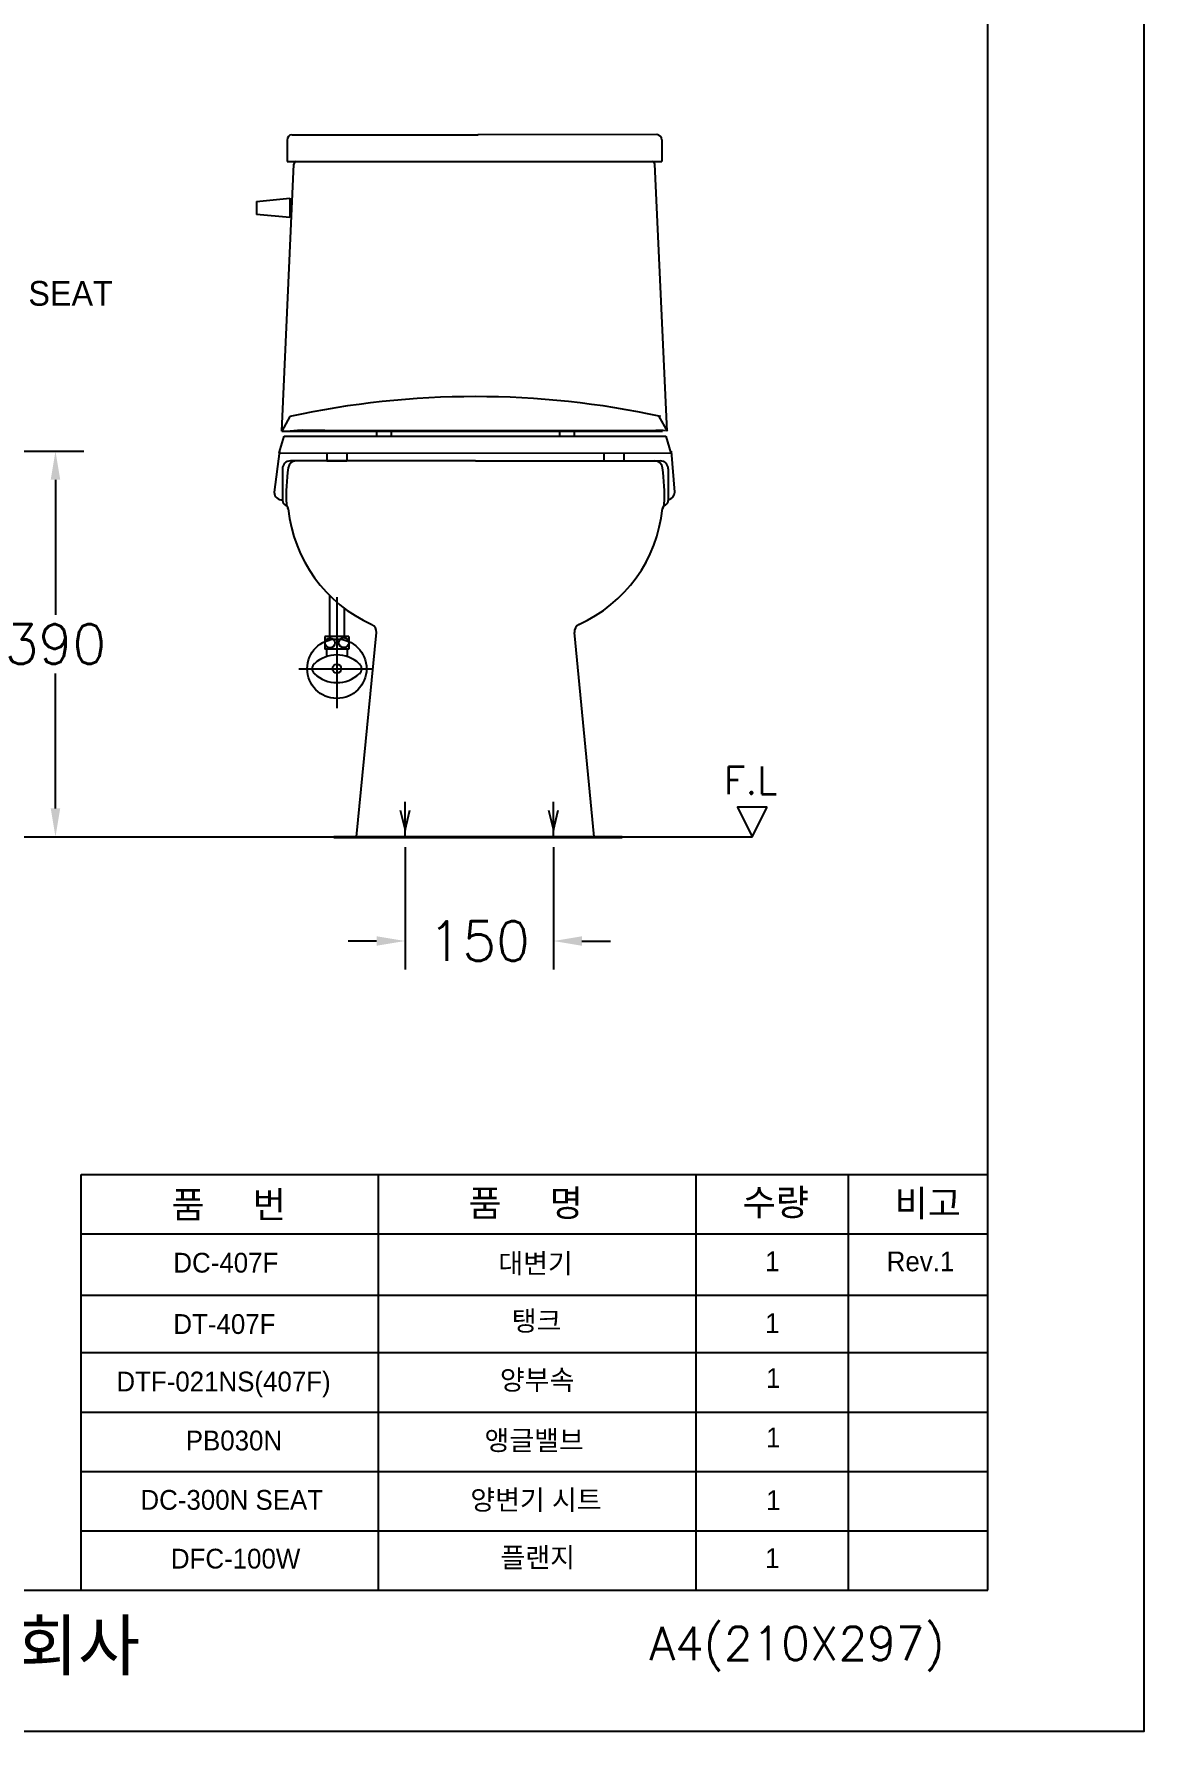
# Model space of a CAD drawing. Extents: x 63879 to 66305, y 58180 to 61610.
# Drawn here: x 65182 to 66305, y 58180 to 59895 of the extents above; entities that cross this region are included whole.
import ezdxf
from ezdxf.lldxf.tags import DXFTag

# ---------------------------------------------------------------- set-up
doc = ezdxf.new("R2010")
doc.units = 0
doc.header["$MEASUREMENT"] = 0
doc.layers.get('0').update_dxf_attribs({"linetype": 'CONTINUOUS'})
doc.layers.get('Defpoints').update_dxf_attribs({"linetype": 'CONTINUOUS'})
for name, color, linetype in [('4', 3, 'CONTINUOUS'), ('CENTER', 1, 'CONTINUOUS'), ('Dim', 4, 'CONTINUOUS'), ('FAUCET', 4, 'CONTINUOUS'), ('LAYER_02', 7, 'CONTINUOUS'), ('LINE', 7, 'CONTINUOUS'), ('MAIN', 7, 'CONTINUOUS'), ('YA', 7, 'CONTINUOUS')]:
    doc.layers.add(name, color=color, linetype=linetype)
doc.layers.add('AM_6', color=2, linetype='CONTINUOUS', lineweight=30)
doc.layers.add('OUTLINE', color=11, linetype='CONTINUOUS', lineweight=40)
doc.styles.add('h', font='', dxfattribs={"height": 30})
doc.styles.get("Standard").update_dxf_attribs({"font": 'txt.shx', "bigfont": 'ghs.shx'})
doc.styles.add('스타일1', font='txt.shx', dxfattribs={"bigfont": 'ghs.shx'})
doc.styles.get('h').set_extended_font_data('Haansoft Batang')
tags = doc.linetypes.add('Amconstr', pattern=[9999, 9999, 0]).pattern_tags.tags
tags[6:7] = [DXFTag(74, 4), DXFTag(75, 0), DXFTag(340, '0'), DXFTag(46, 1.0), DXFTag(50, 0.0), DXFTag(44, 0.0), DXFTag(45, 0.0)]
tags[4:5] = [DXFTag(74, 4), DXFTag(75, 0), DXFTag(340, '0'), DXFTag(46, 1.0), DXFTag(50, 0.0), DXFTag(44, 0.0), DXFTag(45, 0.0)]
doc.dimstyles.get("Standard").update_dxf_attribs({"dimtxt": 0.18, "dimasz": 0.18, "dimexe": 0.18, "dimexo": 0.0625, "dimgap": 0.09, "dimtad": 0, "dimtih": 1, "dimtoh": 1, "dimdec": 4, "dimzin": 0, "dimdsep": 46, "dimtxsty": 'Standard', "dimcen": 0.09, "dimadec": 0, "dimazin": 0, "dimtfac": 1, "dimtdec": 4, "dimtofl": 0, "dimtmove": 0, "dimatfit": 0, "dimfxl": 0, "dimtolj": 1, "dimtzin": 0, "dimarcsym": 0})

# ---------------------------------------------------------------- blocks, each defined once
blk = doc.blocks.new('*D7')
at = {"layer": 'Defpoints', "color": 0}
for p in [(65143.9, 59473.1), (65079.1, 59083.3), (65203.9, 59083.3)]:
    blk.add_point(p, dxfattribs=at)
at = {"layer": 'Dim', "color": 0, "lineweight": -2}
for p, q in [((65153.9, 59473.1), (65232.7, 59473.1)), ((65203.9, 59444.3), (65203.9, 59307.8)), ((65203.9, 59112.1), (65203.9, 59248.6)), ((65089.1, 59083.3), (65232.7, 59083.3))]:
    blk.add_line(p, q, dxfattribs=at)
at = {"layer": 'Dim', "color": 0}
for points in [[(65199.1, 59444.3), (65208.7, 59444.3), (65203.9, 59473.1)], [(65199.1, 59112.1), (65208.7, 59112.1), (65203.9, 59083.3)]]:
    blk.add_solid(points, dxfattribs=at)
at = {"layer": 'Dim', "color": 0, "insert": (65203.9, 59278.2), "char_height": 40, "attachment_point": 5}
blk.add_mtext('\\A1;390', dxfattribs=at)
blk = doc.blocks.new('*D15')
at = {"layer": 'Defpoints', "color": 0}
for p in [(65557.3, 59083), (65707.3, 59083), (65707.3, 58978.1)]:
    blk.add_point(p, dxfattribs=at)
at = {"layer": 'Dim', "color": 0, "lineweight": -2}
for p, q in [((65557.3, 59073), (65557.3, 58949.3)), ((65707.3, 59073), (65707.3, 58949.3)), ((65528.5, 58978.1), (65499.7, 58978.1)), ((65736.1, 58978.1), (65764.9, 58978.1))]:
    blk.add_line(p, q, dxfattribs=at)
at = {"layer": 'Dim', "color": 0}
for points in [[(65528.5, 58982.9), (65528.5, 58973.3), (65557.3, 58978.1)], [(65736.1, 58982.9), (65736.1, 58973.3), (65707.3, 58978.1)]]:
    blk.add_solid(points, dxfattribs=at)
at = {"layer": 'Dim', "color": 0, "insert": (65632.3, 58978.1), "char_height": 40, "attachment_point": 5}
blk.add_mtext('\\A1;150', dxfattribs=at)

msp = doc.modelspace()

# ---------------------------------------------------------------- linework, layer by layer
at = {"color": 0}
for p, q in [((65432.6, 59493.3), (65445, 59763.3)), ((65822.3, 59493.3), (65809.8, 59763.3)), ((65476.4, 59494.2), (65453.2, 59494.3)), ((65459.4, 59494.2), (65790.3, 59494.2)), ((65790.3, 59494.2), (65813.6, 59494.3))]:
    msp.add_line(p, q, dxfattribs=at)
for p, q in [((65440.8, 59728.8), (65440.8, 59709.2)), ((65440.8, 59718.9), (65441.5, 59718.9)), ((65440.8, 59718.1), (65441.5, 59718))]:
    msp.add_line(p, q)
for centre, radius, start, end in [((65447.5, 59763.3), 2.5, 92.2249, 180), ((65807.3, 59763.3), 2.5, 360, 87.7751), ((65455.9, 59382.8), 111.4, 90, 97.6088), ((65810.8, 59382.8), 111.4, 84.8744, 90)]:
    msp.add_arc(centre, radius, start, end, dxfattribs=at)
at = {"layer": '4', "color": 0}
for p, q in [((65557.3, 59083), (65557.3, 59118.9)), ((65707.3, 59083), (65707.3, 59118.9))]:
    msp.add_line(p, q, dxfattribs=at)
for points in [[(65552.3, 59110.2), (65557.3, 59090.2), (65562.3, 59110.2)], [(65702.3, 59110.2), (65707.3, 59090.2), (65712.3, 59110.2)]]:
    msp.add_lwpolyline(points, dxfattribs=at)
at = {"layer": 'CENTER', "color": 0}
for p, q in [((65488.4, 59325.6), (65488.4, 59213.4)), ((65450.1, 59253.3), (65525.4, 59253.3))]:
    msp.add_line(p, q, dxfattribs=at)
at = {"layer": 'Dim', "color": 0}
for p, q in [((65443.1, 59792.9), (65631.1, 59793)), ((65811.9, 59793.1), (65631, 59793)), ((65229.9, 58742.1), (66146.4, 58742.1)), ((65530.1, 58742.1), (65530.1, 58322.1)), ((65851.3, 58742.1), (65851.3, 58322.1)), ((66005.3, 58742.1), (66005.3, 58322.1)), ((65229.9, 58682.1), (66146.4, 58682.1)), ((65229.9, 58620.3), (66146.4, 58620.3)), ((65229.9, 58562.1), (66146.4, 58562.1)), ((65229.9, 58502.1), (66146.4, 58502.1)), ((65229.9, 58442.1), (66146.4, 58442.1))]:
    msp.add_line(p, q, dxfattribs=at)
at = {"layer": 'Dim', "color": 7}
for p, q in [((65438.1, 59787.6), (65438.1, 59765.9)), ((65816.8, 59787.8), (65816.8, 59765.9)), ((65438.1, 59765.9), (65816.8, 59765.9))]:
    msp.add_line(p, q, dxfattribs=at)
at = {"layer": 'FAUCET', "color": 0}
for p, q in [((65407.2, 59725.6), (65440.8, 59728.8)), ((65407.2, 59725.6), (65407.2, 59712.2)), ((65440.8, 59709.2), (65407.2, 59712.2))]:
    msp.add_line(p, q, dxfattribs=at)
at = {"layer": 'LINE', "linetype": 'Amconstr'}
for p, q in [((66146.4, 58322.1), (66146.4, 61490.1)), ((65157.9, 58322.1), (65229.9, 58322.1))]:
    msp.add_line(p, q, dxfattribs=at)
at = {"layer": 'MAIN', "color": 0}
for p, q in [((65440.9, 59508.3), (65432.6, 59493.3)), ((65813.9, 59508.3), (65822.3, 59493.3)), ((65430.2, 59471.4), (65435.2, 59488.4)), ((65432.6, 59493.3), (65817.6, 59493.3)), ((65435.2, 59488.4), (65820.9, 59488.3)), ((65528.4, 59493.3), (65528.4, 59488.3)), ((65543.4, 59493.3), (65543.4, 59488.3)), ((65713.4, 59493.3), (65713.4, 59488.3)), ((65728.4, 59493.3), (65728.4, 59488.3)), ((65820.9, 59488.3), (65825.9, 59471.3)), ((65430.5, 59473.3), (65424.9, 59431.6)), ((65430.2, 59471.4), (65825.9, 59471.3)), ((65478.4, 59471.3), (65478.4, 59463.3)), ((65498.4, 59471.3), (65498.4, 59463.3)), ((65758.4, 59471.3), (65758.4, 59463.3)), ((65778.4, 59471.3), (65778.4, 59463.3)), ((65826.4, 59473.3), (65829.9, 59431.6)), ((65433.4, 59455.3), (65433.4, 59423.3)), ((65628.4, 59463.3), (65441.4, 59463.3)), ((65478.4, 59463.3), (65498.4, 59463.3)), ((65628.4, 59463.3), (65815.4, 59463.3)), ((65758.4, 59463.3), (65778.4, 59463.3)), ((65823.4, 59455.3), (65823.4, 59423.3)), ((65480.9, 59327.5), (65480.9, 59286)), ((65495.9, 59314.5), (65495.9, 59286)), ((65476.4, 59286), (65476.4, 59273)), ((65500.4, 59286), (65476.4, 59286)), ((65500.4, 59286), (65500.4, 59273)), ((65508.4, 59083.3), (65528.4, 59289.9)), ((65748.4, 59083.3), (65728.5, 59289.9)), ((65500.4, 59273), (65476.4, 59273)), ((65477.9, 59273), (65477.9, 59265.6)), ((65498.9, 59273), (65498.9, 59265.6)), ((64404.1, 59083.3), (65908.4, 59083.3)), ((65628.4, 59083.3), (65508.4, 59083.3)), ((65628.4, 59083.3), (65748.4, 59083.3))]:
    msp.add_line(p, q, dxfattribs=at)
msp.add_lwpolyline([(65923.4, 59113.3), (65893.4, 59113.3), (65908.4, 59083.3), (65923.4, 59113.3)], dxfattribs=at)
for centre, radius in [((65488.4, 59253.3), 30), ((65481.5, 59279.4), 5), ((65495.4, 59279.7), 5), ((65488.4, 59253.3), 4.5)]:
    msp.add_circle(centre, radius, dxfattribs=at)
for centre, radius, start, end in [((65443.2, 59787.7), 5.2, 92.1639, 181.5683), ((65811.6, 59787.9), 5.2, 358.4915, 87.896), ((65628.4, 58639.4), 888.9, 77.8229, 102.1771), ((65441.4, 59455.3), 8, 90, 180), ((65647.2, 59427.9), 210, 172.2269, 182.2928), ((65447.1, 59455.3), 8, 90, 172.2269), ((65809.8, 59455.3), 8, 7.7731, 90), ((65815.4, 59455.3), 8, 0, 90), ((65609.6, 59427.9), 210, 357.7072, 7.7731), ((65433.3, 59432.2), 8.37, 184.1104, 271.0522), ((65821.6, 59432.2), 8.37, 282.7476, 355.8896), ((65438.4, 59423.3), 5, 180, 245.5138), ((65434.3, 59414.2), 5, 6.0859, 65.5139), ((65440.4, 59419.7), 3, 182.2928, 219.5891), ((65434.2, 59414.6), 5, 5.9321, 39.5891), ((65583.4, 59430.1), 145, 186.0859, 245.6639), ((65673.4, 59430.1), 145, 294.3361, 354.0679), ((65822.6, 59414.2), 5, 114.4862, 173.9141), ((65822.6, 59414.6), 5, 140.4109, 174.0679), ((65822.6, 59414.6), 5, 140.4109, 174.0679), ((65822.6, 59414.6), 5, 140.4109, 174.0679), ((65822.6, 59414.6), 5, 140.4109, 174.0679), ((65822.6, 59414.6), 5, 140.4109, 174.0679), ((65816.5, 59419.7), 3, 320.4109, 357.7072), ((65818.4, 59423.3), 5, 294.4861, 0), ((65520.4, 59290.7), 8, 354.4925, 65.6639), ((65736.5, 59290.7), 8, 114.3361, 185.5075), ((65488.4, 59233.6), 33.6, 47.499, 132.501), ((65470.4, 59253.3), 7, 132.501, 227.499), ((65488.4, 59272.9), 33.6, 227.499, 312.501), ((65506.4, 59253.3), 7, 312.501, 47.499)]:
    msp.add_arc(centre, radius, start, end, dxfattribs=at)
at = {"layer": 'OUTLINE', "color": 0}
msp.add_line((65776.8, 59083), (65485.3, 59083), dxfattribs=at)
at = {"layer": 'YA', "color": 7}
for p, q in [((65229.9, 58322.1), (65229.9, 58742.1)), ((65229.9, 58382.1), (66146.4, 58382.1)), ((65229.9, 58322.1), (66146.4, 58322.1))]:
    msp.add_line(p, q, dxfattribs=at)
at = {"layer": 'YA', "color": 0}
msp.add_lwpolyline([(63879, 58179.7), (66304.5, 58179.7), (66304.5, 61610), (63879, 61610)], close=True, dxfattribs=at)

# ---------------------------------------------------------------- texts
at = {"layer": 'AM_6', "color": 0, "insert": (65031.1, 59632.5), "char_height": 25, "attachment_point": 4, "style": 'h'}
msp.add_mtext('{\\fGulim|b0|i0|c129|p50;DC-300N SEAT}', dxfattribs=at)
at = {"layer": 'Dim', "color": 0, "attachment_point": 1, "style": '스타일1'}
for s, insert, char_height in [('{\\fGulim|b0|i0|c129|p50;품     번}', (65321.2, 58725), 26.746), ('{\\fGulim|b0|i0|c129|p50;품     명}', (65621.4, 58726.6), 26.746), ('{\\fGulim|b0|i0|c129|p50;수량}', (65898.6, 58727.4), 26.746), ('{\\fGulim|b0|i0|c129|p50;비고}', (66052.3, 58726.4), 26.746), ('{\\fGulim|b0|i0|c129|p50;1\\P}', (65921.4, 58664.4), 20), ('{\\fGulim|b0|i0|c129|p50;Rev.1\\P}', (66044.3, 58664.3), 20), ('{\\fGulim|b0|i0|c129|p50;1\\P}', (65921.4, 58601.9), 20), ('{\\fGulim|b0|i0|c129|p50;1\\P}', (65922.3, 58546.4), 20), ('{\\fGulim|b0|i0|c129|p50;1\\P}', (65922.3, 58486.4), 20), ('{\\fGulim|b0|i0|c129|p50;1\\P}', (65922.4, 58423), 20), ('{\\fGulim|b0|i0|c129|p50;1\\P}', (65921.4, 58364.4), 20)]:
    msp.add_mtext(s, dxfattribs=dict(at, insert=insert, char_height=char_height))
for s, insert, char_height, width in [('{\\fGulim|b0|i0|c129|p50;DC-407F}', (65323.1, 58663), 20, 147), ('{\\fGulim|b0|i0|c129|p50;대변기}', (65651.6, 58662.4), 20, 147), ('{\\fGulim|b0|i0|c129|p50;DT-407F}', (65323.1, 58601), 20, 147), ('{\\fGulim|b0|i0|c129|p50;탱크}', (65665.2, 58604.2), 20, 147), ('{\\fGulim|b0|i0|c129|p50;DTF-021NS(407F)}', (65265.5, 58542.9), 20, 147), ('{\\fGulim|b0|i0|c129|p50;양부속}', (65653.2, 58544.6), 20, 290), ('{\\fGulim|b0|i0|c129|p50;PB030N }', (65335.6, 58483.3), 20, 220.877), ('{\\fGulim|b0|i0|c129|p50;앵글밸브}', (65637.7, 58483.5), 20, 315), ('{\\fGulim|b0|i0|c129|p50;DC-300N SEAT}', (65289.8, 58423.3), 20, 220.877), ('{\\fGulim|b0|i0|c129|p50;양변기 시트}', (65623.3, 58423.3), 20, 212), ('{\\fGulim|b0|i0|c129|p50;플랜지}', (65653.8, 58365.1), 20, 212), ('{\\fGulim|b0|i0|c129|p50;DFC-100W}', (65320.6, 58363.9), 20, 147), ('{\\fGulim|b0|i0|c129|p50;       대림통상주식회사\\P}', (64660.3, 58291.3), 50, 1090)]:
    msp.add_mtext(s, dxfattribs=dict(at, insert=insert, char_height=char_height, width=width))
at = {"layer": 'LAYER_02', "color": 0}
msp.add_text('F.L', height=27.99, dxfattribs=at).set_placement((65879.7, 59126.4))
at = {"layer": 'YA', "color": 7}
msp.add_text('A4(210X297)', height=33.819, dxfattribs=at).set_placement((65804.3, 58251.3))

# ---------------------------------------------------------------- dimensions: what is measured, and where the dimension line sits
at = {"layer": 'Dim', "color": 0}
dim = msp.add_linear_dim(base=(65203.9, 59083.3), p1=(65143.9, 59473.1), p2=(65079.1, 59083.3), angle=90, dimstyle='Standard', override={"dimscale": 160, "dimtxt": 0.25, "dimgap": 0.06, "dimdec": 0, "dimatfit": 3}, dxfattribs=at)
dim.commit()
dim.dimension.update_dxf_attribs({"geometry": '*D7', "text_midpoint": (65203.9, 59278.2), "dimtype": 160})
dim = msp.add_linear_dim(base=(65707.3, 58978.1), p1=(65557.3, 59083), p2=(65707.3, 59083), dimstyle='Standard', override={"dimscale": 160, "dimtxt": 0.25, "dimgap": 0.06, "dimdec": 0, "dimatfit": 3}, dxfattribs=at)
dim.commit()
dim.dimension.update_dxf_attribs({"geometry": '*D15', "text_midpoint": (65632.3, 58978.1)})

doc.saveas('drawing.dxf')
